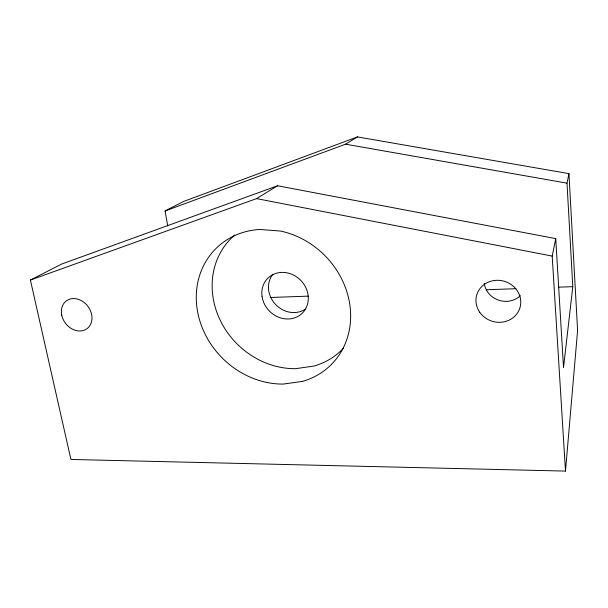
<?xml version="1.0" encoding="UTF-8"?>
<svg xmlns="http://www.w3.org/2000/svg" width="608" height="608" viewBox="0 0 608 608"><rect width="100%" height="100%" fill="white"/><g stroke="black" fill="none" stroke-linecap="round" stroke-linejoin="round"><path stroke-width="0.91" d="M568.944 173.63L567.006 183.16L572.797 286.664L563.525 367.566L555.742 238.61L277.59 185.759L61.552 264.085L30.4 280.068L70.923 459.458L565.478 471.086L577.6 330.501L568.944 173.63L357.443 136.914L183.586 201.468L165.042 210.984L167.732 225.933M565.478 471.086L552.193 256.09L555.742 238.61M30.4 280.068L256.576 198.611L277.59 185.759M165.042 210.984L345.557 144.187L357.443 136.914M270.309 297.494L308.233 296.142M486.506 289.75L515.903 288.701M558.57 287.174L572.797 286.664M345.557 144.187L567.006 183.16M256.576 198.611L552.193 256.09M343.55 348.126A78.569 70.277 45.7 0 1 314.055 366.039L295.602 368.676A78.569 70.277 45.7 0 1 219.42 318.577A78.569 70.277 45.7 0 1 234.703 235.068M520.342 295.731A21.143 19.76 14.1 0 1 498.499 300.139A21.143 19.76 14.1 0 1 484.249 283.305M305.269 309.183A24.069 21.607 45.7 0 1 275.386 304.289A24.069 21.607 45.7 0 1 272.832 274.284M302.214 381.452L283.115 384.081A81.799 72.496 45.6 0 1 197.167 309.183A81.799 72.496 45.6 0 1 259.677 229.459L280.364 231.025A81.799 72.496 45.6 0 1 349.836 304.714A81.799 72.496 45.6 0 1 302.214 381.452M61.735 315.134A17.313 14.052 53.1 0 0 87.043 328.647A17.313 14.052 53.1 0 0 81.236 300.565A17.313 14.052 53.1 0 0 61.735 315.134M479.727 312.261A22.542 20.892 16.3 0 0 518.464 311.364A22.542 20.892 16.3 0 0 496.896 280.288A22.542 20.892 16.3 0 0 479.727 312.261M262.04 296.271A24.54 21.941 45.7 0 0 299.334 315.575A24.54 21.941 45.7 0 0 293.839 275.219A24.54 21.941 45.7 0 0 262.04 296.271"/></g></svg>
